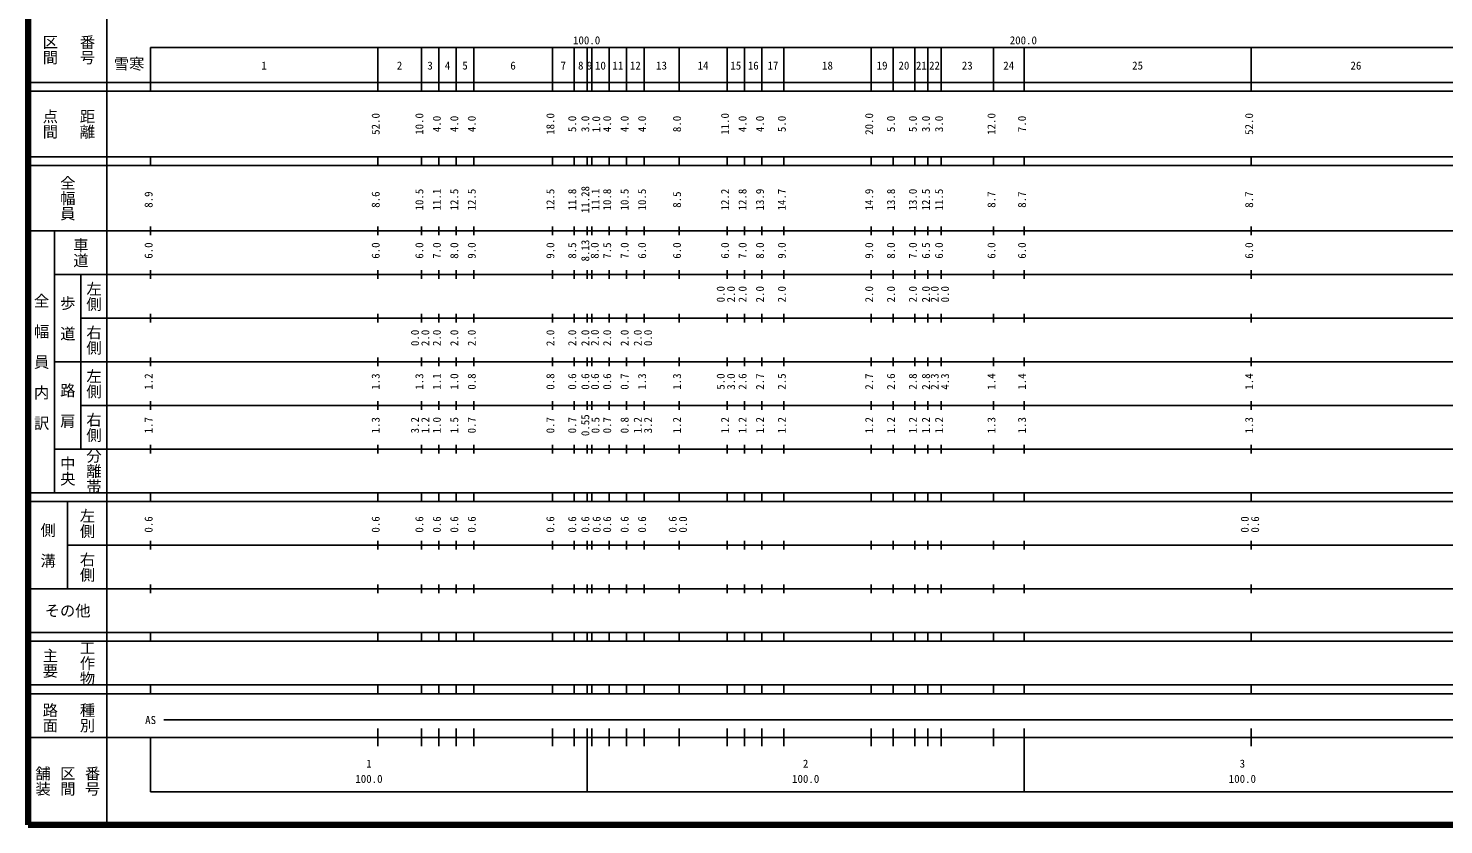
# Model space of a CAD drawing. Units: millimetres on the paper, enlarged 1000 times. Extents: x 40000 to 680000, y 20000 to 380000.
# Drawn here: x 40000 to 364097, y 20000 to 202409 of the extents above; entities that cross this region are included whole.
import ezdxf
from ezdxf.enums import TextEntityAlignment as Align

# ---------------------------------------------------------------- set-up
doc = ezdxf.new("R2010")
doc.units = ezdxf.units.MM
doc.header["$LTSCALE"] = 1000
doc.layers.add('M-TTL', color=2, linetype='Continuous', lineweight=140)
doc.layers.add('M-TTL-BAND', color=7, linetype='Continuous', lineweight=25)
doc.styles.add('@ＭＳ ゴシック', font='')
doc.styles.add('ＭＳ ゴシック', font='')
doc.styles.get('@ＭＳ ゴシック').set_extended_font_data('@MS Gothic')
doc.styles.get('ＭＳ ゴシック').set_extended_font_data('MS Gothic')

msp = doc.modelspace()

# ---------------------------------------------------------------- linework, layer by layer
at = {"layer": 'M-TTL'}
for p, q in [((40000, 380000), (40000, 20000)), ((40000, 20000), (680000, 20000))]:
    msp.add_line(p, q, dxfattribs=at)
at = {"layer": 'M-TTL-BAND'}
for p, q in [((58000, 370000), (58000, 20000)), ((68000, 198000), (579000, 198000)), ((68000, 198000), (68000, 188000)), ((120000, 188000), (120000, 198000)), ((130000, 188000), (130000, 198000)), ((134000, 188000), (134000, 198000)), ((138000, 188000), (138000, 198000)), ((142000, 188000), (142000, 198000)), ((160000, 188000), (160000, 198000)), ((165000, 188000), (165000, 198000)), ((168000, 188000), (168000, 198000)), ((169000, 188000), (169000, 198000)), ((173000, 188000), (173000, 198000)), ((177000, 188000), (177000, 198000)), ((181000, 188000), (181000, 198000)), ((189000, 188000), (189000, 198000)), ((200000, 188000), (200000, 198000)), ((204000, 188000), (204000, 198000)), ((208000, 188000), (208000, 198000)), ((213000, 188000), (213000, 198000)), ((233000, 188000), (233000, 198000)), ((238000, 188000), (238000, 198000)), ((243000, 188000), (243000, 198000)), ((246000, 188000), (246000, 198000)), ((249000, 188000), (249000, 198000)), ((261000, 188000), (261000, 198000)), ((268000, 188000), (268000, 198000)), ((320000, 188000), (320000, 198000)), ((40000, 190000), (579000, 190000)), ((40000, 188000), (579000, 188000)), ((40000, 173000), (579000, 173000)), ((68000, 171000), (68000, 173000)), ((120000, 171000), (120000, 173000)), ((130000, 171000), (130000, 173000)), ((134000, 171000), (134000, 173000)), ((138000, 171000), (138000, 173000)), ((142000, 171000), (142000, 173000)), ((160000, 171000), (160000, 173000)), ((165000, 171000), (165000, 173000)), ((168000, 171000), (168000, 173000)), ((169000, 171000), (169000, 173000)), ((173000, 171000), (173000, 173000)), ((177000, 171000), (177000, 173000)), ((181000, 171000), (181000, 173000)), ((189000, 171000), (189000, 173000)), ((200000, 171000), (200000, 173000)), ((204000, 171000), (204000, 173000)), ((208000, 171000), (208000, 173000)), ((213000, 171000), (213000, 173000)), ((233000, 171000), (233000, 173000)), ((238000, 171000), (238000, 173000)), ((243000, 171000), (243000, 173000)), ((246000, 171000), (246000, 173000)), ((249000, 171000), (249000, 173000)), ((261000, 171000), (261000, 173000)), ((268000, 171000), (268000, 173000)), ((320000, 171000), (320000, 173000)), ((40000, 171000), (579000, 171000)), ((40000, 156000), (579000, 156000)), ((46000, 96000), (46000, 156000)), ((68000, 155000), (68000, 157000)), ((120000, 155000), (120000, 157000)), ((130000, 155000), (130000, 157000)), ((134000, 155000), (134000, 157000)), ((138000, 155000), (138000, 157000)), ((142000, 155000), (142000, 157000)), ((160000, 155000), (160000, 157000)), ((165000, 155000), (165000, 157000)), ((168000, 155000), (168000, 157000)), ((169000, 155000), (169000, 157000)), ((173000, 155000), (173000, 157000)), ((177000, 155000), (177000, 157000)), ((181000, 155000), (181000, 157000)), ((189000, 155000), (189000, 157000)), ((200000, 155000), (200000, 157000)), ((204000, 155000), (204000, 157000)), ((208000, 155000), (208000, 157000)), ((213000, 155000), (213000, 157000)), ((233000, 155000), (233000, 157000)), ((238000, 155000), (238000, 157000)), ((243000, 155000), (243000, 157000)), ((246000, 155000), (246000, 157000)), ((249000, 155000), (249000, 157000)), ((261000, 155000), (261000, 157000)), ((268000, 155000), (268000, 157000)), ((320000, 155000), (320000, 157000)), ((46000, 146000), (579000, 146000)), ((52000, 146000), (52000, 106000)), ((68000, 145000), (68000, 147000)), ((120000, 145000), (120000, 147000)), ((130000, 145000), (130000, 147000)), ((134000, 145000), (134000, 147000)), ((138000, 145000), (138000, 147000)), ((142000, 145000), (142000, 147000)), ((160000, 145000), (160000, 147000)), ((165000, 145000), (165000, 147000)), ((168000, 145000), (168000, 147000)), ((169000, 145000), (169000, 147000)), ((173000, 145000), (173000, 147000)), ((177000, 145000), (177000, 147000)), ((181000, 145000), (181000, 147000)), ((189000, 145000), (189000, 147000)), ((200000, 145000), (200000, 147000)), ((204000, 145000), (204000, 147000)), ((208000, 145000), (208000, 147000)), ((213000, 145000), (213000, 147000)), ((233000, 145000), (233000, 147000)), ((238000, 145000), (238000, 147000)), ((243000, 145000), (243000, 147000)), ((246000, 145000), (246000, 147000)), ((249000, 145000), (249000, 147000)), ((261000, 145000), (261000, 147000)), ((268000, 145000), (268000, 147000)), ((320000, 145000), (320000, 147000)), ((68000, 135000), (68000, 137000)), ((120000, 135000), (120000, 137000)), ((130000, 135000), (130000, 137000)), ((134000, 135000), (134000, 137000)), ((138000, 135000), (138000, 137000)), ((142000, 135000), (142000, 137000)), ((160000, 135000), (160000, 137000)), ((165000, 135000), (165000, 137000)), ((168000, 135000), (168000, 137000)), ((169000, 135000), (169000, 137000)), ((173000, 135000), (173000, 137000)), ((177000, 135000), (177000, 137000)), ((181000, 135000), (181000, 137000)), ((189000, 135000), (189000, 137000)), ((200000, 135000), (200000, 137000)), ((204000, 135000), (204000, 137000)), ((208000, 135000), (208000, 137000)), ((213000, 135000), (213000, 137000)), ((233000, 135000), (233000, 137000)), ((238000, 135000), (238000, 137000)), ((243000, 135000), (243000, 137000)), ((246000, 135000), (246000, 137000)), ((249000, 135000), (249000, 137000)), ((261000, 135000), (261000, 137000)), ((268000, 135000), (268000, 137000)), ((320000, 135000), (320000, 137000)), ((52000, 136000), (579000, 136000)), ((68000, 125000), (68000, 127000)), ((120000, 125000), (120000, 127000)), ((130000, 125000), (130000, 127000)), ((134000, 125000), (134000, 127000)), ((138000, 125000), (138000, 127000)), ((142000, 125000), (142000, 127000)), ((160000, 125000), (160000, 127000)), ((165000, 125000), (165000, 127000)), ((168000, 125000), (168000, 127000)), ((169000, 125000), (169000, 127000)), ((173000, 125000), (173000, 127000)), ((177000, 125000), (177000, 127000)), ((181000, 125000), (181000, 127000)), ((189000, 125000), (189000, 127000)), ((200000, 125000), (200000, 127000)), ((204000, 125000), (204000, 127000)), ((208000, 125000), (208000, 127000)), ((213000, 125000), (213000, 127000)), ((233000, 125000), (233000, 127000)), ((238000, 125000), (238000, 127000)), ((243000, 125000), (243000, 127000)), ((246000, 125000), (246000, 127000)), ((249000, 125000), (249000, 127000)), ((261000, 125000), (261000, 127000)), ((268000, 125000), (268000, 127000)), ((320000, 125000), (320000, 127000)), ((46000, 126000), (579000, 126000)), ((68000, 115000), (68000, 117000)), ((120000, 115000), (120000, 117000)), ((130000, 115000), (130000, 117000)), ((134000, 115000), (134000, 117000)), ((138000, 115000), (138000, 117000)), ((142000, 115000), (142000, 117000)), ((160000, 115000), (160000, 117000)), ((165000, 115000), (165000, 117000)), ((168000, 115000), (168000, 117000)), ((169000, 115000), (169000, 117000)), ((173000, 115000), (173000, 117000)), ((177000, 115000), (177000, 117000)), ((181000, 115000), (181000, 117000)), ((189000, 115000), (189000, 117000)), ((200000, 115000), (200000, 117000)), ((204000, 115000), (204000, 117000)), ((208000, 115000), (208000, 117000)), ((213000, 115000), (213000, 117000)), ((233000, 115000), (233000, 117000)), ((238000, 115000), (238000, 117000)), ((243000, 115000), (243000, 117000)), ((246000, 115000), (246000, 117000)), ((249000, 115000), (249000, 117000)), ((261000, 115000), (261000, 117000)), ((268000, 115000), (268000, 117000)), ((320000, 115000), (320000, 117000)), ((52000, 116000), (579000, 116000)), ((68000, 105000), (68000, 107000)), ((120000, 105000), (120000, 107000)), ((130000, 105000), (130000, 107000)), ((134000, 105000), (134000, 107000)), ((138000, 105000), (138000, 107000)), ((142000, 105000), (142000, 107000)), ((160000, 105000), (160000, 107000)), ((165000, 105000), (165000, 107000)), ((168000, 105000), (168000, 107000)), ((169000, 105000), (169000, 107000)), ((173000, 105000), (173000, 107000)), ((177000, 105000), (177000, 107000)), ((181000, 105000), (181000, 107000)), ((189000, 105000), (189000, 107000)), ((200000, 105000), (200000, 107000)), ((204000, 105000), (204000, 107000)), ((208000, 105000), (208000, 107000)), ((213000, 105000), (213000, 107000)), ((233000, 105000), (233000, 107000)), ((238000, 105000), (238000, 107000)), ((243000, 105000), (243000, 107000)), ((246000, 105000), (246000, 107000)), ((249000, 105000), (249000, 107000)), ((261000, 105000), (261000, 107000)), ((268000, 105000), (268000, 107000)), ((320000, 105000), (320000, 107000)), ((46000, 106000), (579000, 106000)), ((40000, 96000), (579000, 96000)), ((40000, 94000), (579000, 94000)), ((49000, 94000), (49000, 74000)), ((68000, 94000), (68000, 96000)), ((120000, 94000), (120000, 96000)), ((130000, 94000), (130000, 96000)), ((134000, 94000), (134000, 96000)), ((138000, 94000), (138000, 96000)), ((142000, 94000), (142000, 96000)), ((160000, 94000), (160000, 96000)), ((165000, 94000), (165000, 96000)), ((168000, 94000), (168000, 96000)), ((169000, 94000), (169000, 96000)), ((173000, 94000), (173000, 96000)), ((177000, 94000), (177000, 96000)), ((181000, 94000), (181000, 96000)), ((189000, 94000), (189000, 96000)), ((200000, 94000), (200000, 96000)), ((204000, 94000), (204000, 96000)), ((208000, 94000), (208000, 96000)), ((213000, 94000), (213000, 96000)), ((233000, 94000), (233000, 96000)), ((238000, 94000), (238000, 96000)), ((243000, 94000), (243000, 96000)), ((246000, 94000), (246000, 96000)), ((249000, 94000), (249000, 96000)), ((261000, 94000), (261000, 96000)), ((268000, 94000), (268000, 96000)), ((320000, 94000), (320000, 96000)), ((68000, 83000), (68000, 85000)), ((120000, 83000), (120000, 85000)), ((130000, 83000), (130000, 85000)), ((134000, 83000), (134000, 85000)), ((138000, 83000), (138000, 85000)), ((142000, 83000), (142000, 85000)), ((160000, 83000), (160000, 85000)), ((165000, 83000), (165000, 85000)), ((168000, 83000), (168000, 85000)), ((169000, 83000), (169000, 85000)), ((173000, 83000), (173000, 85000)), ((177000, 83000), (177000, 85000)), ((181000, 83000), (181000, 85000)), ((189000, 83000), (189000, 85000)), ((200000, 83000), (200000, 85000)), ((204000, 83000), (204000, 85000)), ((208000, 83000), (208000, 85000)), ((213000, 83000), (213000, 85000)), ((233000, 83000), (233000, 85000)), ((238000, 83000), (238000, 85000)), ((243000, 83000), (243000, 85000)), ((246000, 83000), (246000, 85000)), ((249000, 83000), (249000, 85000)), ((261000, 83000), (261000, 85000)), ((268000, 83000), (268000, 85000)), ((320000, 83000), (320000, 85000)), ((49000, 84000), (579000, 84000)), ((68000, 73000), (68000, 75000)), ((120000, 73000), (120000, 75000)), ((130000, 73000), (130000, 75000)), ((134000, 73000), (134000, 75000)), ((138000, 73000), (138000, 75000)), ((142000, 73000), (142000, 75000)), ((160000, 73000), (160000, 75000)), ((165000, 73000), (165000, 75000)), ((168000, 73000), (168000, 75000)), ((169000, 73000), (169000, 75000)), ((173000, 73000), (173000, 75000)), ((177000, 73000), (177000, 75000)), ((181000, 73000), (181000, 75000)), ((189000, 73000), (189000, 75000)), ((200000, 73000), (200000, 75000)), ((204000, 73000), (204000, 75000)), ((208000, 73000), (208000, 75000)), ((213000, 73000), (213000, 75000)), ((233000, 73000), (233000, 75000)), ((238000, 73000), (238000, 75000)), ((243000, 73000), (243000, 75000)), ((246000, 73000), (246000, 75000)), ((249000, 73000), (249000, 75000)), ((261000, 73000), (261000, 75000)), ((268000, 73000), (268000, 75000)), ((320000, 73000), (320000, 75000)), ((40000, 74000), (579000, 74000)), ((40000, 64000), (579000, 64000)), ((40000, 62000), (579000, 62000)), ((68000, 62000), (68000, 64000)), ((120000, 62000), (120000, 64000)), ((130000, 62000), (130000, 64000)), ((134000, 62000), (134000, 64000)), ((138000, 62000), (138000, 64000)), ((142000, 62000), (142000, 64000)), ((160000, 62000), (160000, 64000)), ((165000, 62000), (165000, 64000)), ((168000, 62000), (168000, 64000)), ((169000, 62000), (169000, 64000)), ((173000, 62000), (173000, 64000)), ((177000, 62000), (177000, 64000)), ((181000, 62000), (181000, 64000)), ((189000, 62000), (189000, 64000)), ((200000, 62000), (200000, 64000)), ((204000, 62000), (204000, 64000)), ((208000, 62000), (208000, 64000)), ((213000, 62000), (213000, 64000)), ((233000, 62000), (233000, 64000)), ((238000, 62000), (238000, 64000)), ((243000, 62000), (243000, 64000)), ((246000, 62000), (246000, 64000)), ((249000, 62000), (249000, 64000)), ((261000, 62000), (261000, 64000)), ((268000, 62000), (268000, 64000)), ((320000, 62000), (320000, 64000)), ((40000, 52000), (579000, 52000)), ((68000, 50000), (68000, 52000)), ((120000, 50000), (120000, 52000)), ((130000, 50000), (130000, 52000)), ((134000, 50000), (134000, 52000)), ((138000, 50000), (138000, 52000)), ((142000, 50000), (142000, 52000)), ((160000, 50000), (160000, 52000)), ((165000, 50000), (165000, 52000)), ((168000, 50000), (168000, 52000)), ((169000, 50000), (169000, 52000)), ((173000, 50000), (173000, 52000)), ((177000, 50000), (177000, 52000)), ((181000, 50000), (181000, 52000)), ((189000, 50000), (189000, 52000)), ((200000, 50000), (200000, 52000)), ((204000, 50000), (204000, 52000)), ((208000, 50000), (208000, 52000)), ((213000, 50000), (213000, 52000)), ((233000, 50000), (233000, 52000)), ((238000, 50000), (238000, 52000)), ((243000, 50000), (243000, 52000)), ((246000, 50000), (246000, 52000)), ((249000, 50000), (249000, 52000)), ((261000, 50000), (261000, 52000)), ((268000, 50000), (268000, 52000)), ((320000, 50000), (320000, 52000)), ((40000, 50000), (579000, 50000)), ((71000, 44000), (506500, 44000)), ((40000, 40000), (579000, 40000)), ((68000, 40000), (68000, 27500)), ((120000, 38000), (120000, 42000)), ((130000, 38000), (130000, 42000)), ((134000, 38000), (134000, 42000)), ((138000, 38000), (138000, 42000)), ((142000, 38000), (142000, 42000)), ((160000, 38000), (160000, 42000)), ((165000, 38000), (165000, 42000)), ((168000, 27500), (168000, 42000)), ((169000, 38000), (169000, 42000)), ((173000, 38000), (173000, 42000)), ((177000, 38000), (177000, 42000)), ((181000, 38000), (181000, 42000)), ((189000, 38000), (189000, 42000)), ((200000, 38000), (200000, 42000)), ((204000, 38000), (204000, 42000)), ((208000, 38000), (208000, 42000)), ((213000, 38000), (213000, 42000)), ((233000, 38000), (233000, 42000)), ((238000, 38000), (238000, 42000)), ((243000, 38000), (243000, 42000)), ((246000, 38000), (246000, 42000)), ((249000, 38000), (249000, 42000)), ((261000, 38000), (261000, 42000)), ((268000, 27500), (268000, 42000)), ((320000, 38000), (320000, 42000)), ((68000, 27500), (579000, 27500))]:
    msp.add_line(p, q, dxfattribs=at)

# ---------------------------------------------------------------- texts
at = {"layer": 'M-TTL-BAND', "style": '@ＭＳ ゴシック'}
for s, p in [('区間', (45000, 197500)), ('番号', (53500, 197500)), ('点間', (45000, 180500)), ('距離', (53500, 180500)), ('全幅員', (49000, 163500)), ('車道', (52000, 151000)), ('左側', (55000, 141000)), ('全\u3000幅\u3000員\u3000内\u3000訳', (43000, 126000)), ('歩\u3000道', (49000, 136000)), ('右側', (55000, 131000)), ('左側', (55000, 121000)), ('路\u3000肩', (49000, 116000)), ('右側', (55000, 111000)), ('中央', (49000, 101000)), ('分離帯', (55000, 101000)), ('左側', (53500, 89000)), ('側\u3000溝', (44500, 84000)), ('右側', (53500, 79000)), ('工作物', (53500, 57000)), ('主要', (45000, 57000)), ('路面', (45000, 44500)), ('種別', (53500, 44500)), ('舗装', (43333, 30000)), ('区間', (49000, 30000)), ('番号', (54667, 30000))]:
    msp.add_text(s, height=2566, rotation=270, dxfattribs=at).set_placement(p, align=Align.MIDDLE_CENTER)
at = {"layer": 'M-TTL-BAND', "style": 'ＭＳ ゴシック'}
for s, p in [('100.0', (167844, 198195)), ('200.0', (267844, 198195)), ('1', (94000, 192405)), ('2', (125000, 192405)), ('3', (132000, 192405)), ('4', (136000, 192405)), ('5', (140000, 192405)), ('6', (151000, 192405)), ('7', (162500, 192405)), ('8', (166500, 192405)), ('9', (168500, 192405)), ('10', (171000, 192405)), ('11', (175000, 192405)), ('12', (179000, 192405)), ('13', (185000, 192405)), ('14', (194500, 192405)), ('15', (202000, 192405)), ('16', (206000, 192405)), ('17', (210500, 192405)), ('18', (223000, 192405)), ('19', (235500, 192405)), ('20', (240500, 192405)), ('21', (244500, 192405)), ('22', (247500, 192405)), ('23', (255000, 192405)), ('24', (264500, 192405)), ('25', (294000, 192405)), ('26', (344000, 192405)), ('AS', (68000, 42500)), ('1', (118000, 32523)), ('2', (218000, 32523)), ('3', (318000, 32523)), ('100.0', (118000, 29033)), ('100.0', (218000, 29033)), ('100.0', (318000, 29033))]:
    msp.add_text(s, height=1833, dxfattribs=at).set_placement(p, align=Align.BOTTOM_CENTER)
for s, p in [('雪寒', (63073, 194250)), ('その他', (49000, 69000))]:
    msp.add_text(s, height=2566, dxfattribs=at).set_placement(p, align=Align.MIDDLE_CENTER)
for s, p in [('52.0', (121000, 180500)), ('10.0', (131000, 180500)), ('4.0', (135000, 180500)), ('4.0', (139000, 180500)), ('4.0', (143000, 180500)), ('18.0', (161000, 180500)), ('5.0', (166000, 180500)), ('3.0', (169000, 180500)), ('1.0', (171501, 180432)), ('4.0', (174000, 180500)), ('4.0', (178000, 180500)), ('4.0', (182000, 180500)), ('8.0', (190000, 180500)), ('11.0', (201000, 180500)), ('4.0', (205000, 180500)), ('4.0', (209000, 180500)), ('5.0', (214000, 180500)), ('20.0', (234000, 180500)), ('5.0', (239000, 180500)), ('5.0', (244000, 180500)), ('3.0', (247000, 180500)), ('3.0', (250000, 180500)), ('12.0', (262000, 180500)), ('7.0', (269000, 180500)), ('52.0', (321000, 180500)), ('10.5', (131000, 163174)), ('11.1', (135000, 163174)), ('12.5', (139000, 163174)), ('12.5', (143000, 163174)), ('12.5', (161000, 163174)), ('11.8', (166000, 163174)), ('11.28', (169000, 163174)), ('11.1', (171310, 163229)), ('10.8', (174000, 163174)), ('10.5', (178000, 163174)), ('10.5', (182000, 163174)), ('12.2', (201000, 163174)), ('12.8', (205000, 163174)), ('13.9', (209000, 163174)), ('14.7', (214000, 163174)), ('14.9', (234000, 163174)), ('13.8', (239000, 163174)), ('13.0', (244000, 163174)), ('12.5', (247000, 163174)), ('11.5', (250000, 163174)), ('8.9', (69000, 163174)), ('8.6', (121000, 163174)), ('8.5', (190000, 163174)), ('8.7', (262000, 163174)), ('8.7', (269000, 163174)), ('8.7', (321000, 163174)), ('6.0', (69000, 151500)), ('6.0', (121000, 151500)), ('6.0', (131000, 151500)), ('7.0', (135000, 151500)), ('8.0', (139000, 151500)), ('9.0', (143000, 151500)), ('9.0', (161000, 151500)), ('8.5', (166000, 151500)), ('8.13', (169000, 151500)), ('8.0', (171153, 151500)), ('7.5', (174000, 151500)), ('7.0', (178000, 151500)), ('6.0', (182000, 151500)), ('6.0', (190000, 151500)), ('6.0', (201000, 151500)), ('7.0', (205000, 151500)), ('8.0', (209000, 151500)), ('9.0', (214000, 151500)), ('9.0', (234000, 151500)), ('8.0', (239000, 151500)), ('7.0', (244000, 151500)), ('6.5', (247000, 151500)), ('6.0', (250000, 151500)), ('6.0', (262000, 151500)), ('6.0', (269000, 151500)), ('6.0', (321000, 151500)), ('0.0', (200000, 141500)), ('2.0', (202370, 141500)), ('2.0', (205000, 141500)), ('2.0', (209000, 141500)), ('2.0', (214000, 141500)), ('2.0', (234000, 141500)), ('2.0', (239000, 141500)), ('2.0', (244000, 141500)), ('2.0', (247000, 141500)), ('2.0', (249000, 141500)), ('0.0', (251370, 141500)), ('0.0', (130000, 131500)), ('2.0', (132370, 131500)), ('2.0', (135000, 131500)), ('2.0', (139000, 131500)), ('2.0', (143000, 131500)), ('2.0', (161000, 131500)), ('2.0', (166000, 131500)), ('2.0', (169000, 131500)), ('2.0', (171188, 131535)), ('2.0', (174000, 131500)), ('2.0', (178000, 131500)), ('2.0', (181000, 131500)), ('0.0', (183370, 131500)), ('1.2', (69000, 121500)), ('1.3', (121000, 121500)), ('1.3', (131000, 121500)), ('1.1', (135000, 121500)), ('1.0', (139000, 121500)), ('0.8', (143000, 121500)), ('0.8', (161000, 121500)), ('0.6', (166000, 121500)), ('0.6', (169000, 121500)), ('0.6', (171222, 121500)), ('0.6', (174000, 121500)), ('0.7', (178000, 121500)), ('1.3', (182000, 121500)), ('1.3', (190000, 121500)), ('5.0', (200000, 121500)), ('3.0', (202370, 121500)), ('2.6', (205000, 121500)), ('2.7', (209000, 121500)), ('2.5', (214000, 121500)), ('2.7', (234000, 121500)), ('2.6', (239000, 121500)), ('2.8', (244000, 121500)), ('2.8', (247000, 121500)), ('2.3', (249000, 121500)), ('4.3', (251370, 121500)), ('1.4', (262000, 121500)), ('1.4', (269000, 121500)), ('1.4', (321000, 121500)), ('0.55', (169000, 111500)), ('1.7', (69000, 111500)), ('1.3', (121000, 111500)), ('3.2', (130000, 111500)), ('1.2', (132370, 111500)), ('1.0', (135000, 111500)), ('1.5', (139000, 111500)), ('0.7', (143000, 111500)), ('0.7', (161000, 111500)), ('0.7', (166000, 111500)), ('0.5', (171327, 111500)), ('0.7', (174000, 111500)), ('0.8', (178000, 111500)), ('1.2', (181000, 111500)), ('3.2', (183370, 111500)), ('1.2', (190000, 111500)), ('1.2', (201000, 111500)), ('1.2', (205000, 111500)), ('1.2', (209000, 111500)), ('1.2', (214000, 111500)), ('1.2', (234000, 111500)), ('1.2', (239000, 111500)), ('1.2', (244000, 111500)), ('1.2', (247000, 111500)), ('1.2', (250000, 111500)), ('1.3', (262000, 111500)), ('1.3', (269000, 111500)), ('1.3', (321000, 111500)), ('0.6', (69000, 88764)), ('0.6', (121000, 88764)), ('0.6', (131000, 88764)), ('0.6', (135000, 88764)), ('0.6', (139000, 88764)), ('0.6', (143000, 88764)), ('0.6', (161000, 88764)), ('0.6', (166000, 88764)), ('0.6', (169000, 88764)), ('0.6', (171583, 88764)), ('0.6', (174000, 88764)), ('0.6', (178000, 88764)), ('0.6', (182000, 88764)), ('0.6', (189000, 88764)), ('0.0', (191370, 88764)), ('0.0', (320000, 88764)), ('0.6', (322370, 88764))]:
    msp.add_text(s, height=1833, rotation=90, dxfattribs=at).set_placement(p, align=Align.BOTTOM_CENTER)

doc.saveas('drawing.dxf')
